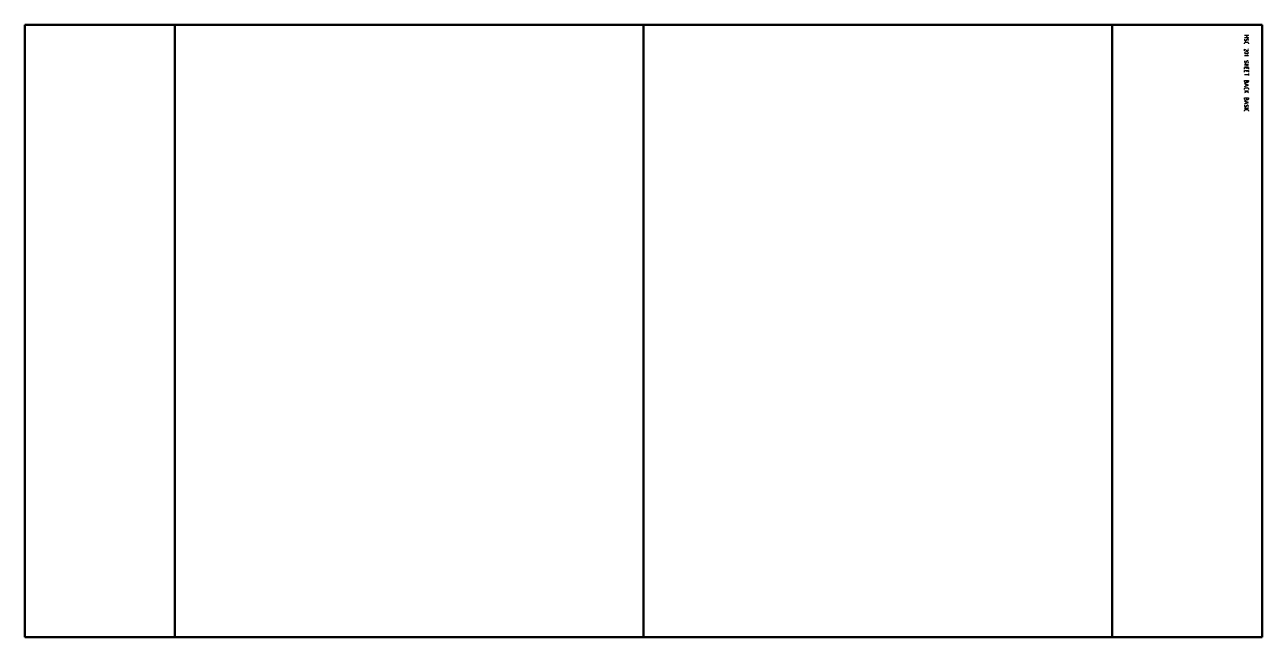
# Model space of a CAD drawing. Header units: millimetres. Extents: x 0 to 1980, y 0 to 980.
import ezdxf

# ---------------------------------------------------------------- set-up
doc = ezdxf.new("R2010")
doc.units = ezdxf.units.MM
for name, color, linetype, lineweight in [('IV_BEND', 250, 'Continuous', 50), ('IV_MARK_SURFACE', 2, 'Continuous', 25), ('IV_OUTER_PROFILE', 7, 'Continuous', 50)]:
    doc.layers.add(name, color=color, linetype=linetype, lineweight=lineweight)

msp = doc.modelspace()

# ---------------------------------------------------------------- linework, layer by layer
at = {"layer": 'IV_BEND'}
for p, q in [((240.3, 980), (240.3, 0)), ((990, 0), (990, 980)), ((1739.7, 0), (1739.7, 980))]:
    msp.add_line(p, q, dxfattribs=at)
at = {"layer": 'IV_MARK_SURFACE'}
for p, q in [((1951.8, 963.2), (1957.9, 963.2)), ((1957.9, 959.2), (1951.8, 959.2)), ((1951.8, 949.3), (1951.8, 950.7)), ((1953.2, 952.1), (1956.5, 952.1)), ((1957.9, 963.2), (1954.5, 961.2)), ((1954.5, 961.2), (1957.9, 959.2)), ((1954.5, 954.8), (1955.5, 956.5)), ((1957.9, 950.7), (1957.9, 949.3)), ((1951.8, 938.5), (1951.8, 941.2)), ((1951.8, 941.2), (1955.5, 938.8)), ((1956.5, 931.7), (1957.9, 930.4)), ((1957.9, 930.4), (1951.8, 930.4)), ((1951.8, 917.1), (1955.2, 917.1)), ((1955.2, 913.8), (1951.8, 913.8)), ((1951.8, 909), (1951.8, 911.7)), ((1951.8, 911.7), (1955.2, 911.7)), ((1954.5, 919.9), (1955.5, 921.6)), ((1955.2, 917.1), (1955.2, 913.8)), ((1955.2, 917.1), (1957.9, 917.1)), ((1957.9, 913.8), (1955.2, 913.8)), ((1955.2, 911.7), (1957.9, 911.7)), ((1955.2, 911.7), (1955.2, 909.7)), ((1957.9, 911.7), (1957.9, 909)), ((1951.8, 904.3), (1951.8, 907)), ((1951.8, 907), (1955.2, 907)), ((1951.8, 900.5), (1957.9, 900.5)), ((1955.2, 907), (1957.9, 907)), ((1955.2, 907), (1955.2, 904.9)), ((1957.9, 907), (1957.9, 904.3)), ((1957.9, 902.2), (1957.9, 900.5)), ((1957.9, 900.5), (1957.9, 898.8)), ((1951.8, 890.7), (1955.2, 890.7)), ((1951.8, 889), (1951.8, 890.7)), ((1957.9, 883.3), (1951.8, 885.3)), ((1951.8, 881.2), (1957.9, 883.3)), ((1951.8, 876.5), (1951.8, 877.8)), ((1951.8, 874.4), (1954.5, 874.4)), ((1955.5, 873.4), (1951.8, 871.1)), ((1953.2, 879.2), (1956.5, 879.2)), ((1953.5, 884.6), (1953.5, 881.9)), ((1954.5, 874.4), (1957.9, 874.4)), ((1955.5, 873.4), (1954.5, 874.4)), ((1955.2, 890.7), (1957.9, 890.7)), ((1955.2, 889), (1955.2, 890.7)), ((1957.9, 871.1), (1955.5, 873.4)), ((1957.9, 890.7), (1957.9, 889)), ((1957.9, 877.8), (1957.9, 876.5)), ((1951.8, 861.2), (1951.8, 862.9)), ((1951.8, 862.9), (1955.2, 862.9)), ((1957.9, 855.5), (1951.8, 857.5)), ((1951.8, 853.4), (1957.9, 855.5)), ((1953.5, 856.8), (1953.5, 854.1)), ((1955.2, 862.9), (1957.9, 862.9)), ((1955.2, 861.2), (1955.2, 862.9)), ((1957.9, 862.9), (1957.9, 861.2)), ((1951.8, 846.3), (1957.9, 846.3)), ((1951.8, 841.6), (1951.8, 842.9)), ((1953.2, 844.3), (1956.5, 844.3)), ((1954.5, 849), (1955.5, 850.7)), ((1957.9, 842.9), (1957.9, 841.6))]:
    msp.add_line(p, q, dxfattribs=at)
for centre, radius, start, end in [((1954, 955.9), 2.28, 146.4174, 190.9627), ((1953.3, 955.5), 1.46, 182.3685, 329.559), ((1953.2, 950.7), 1.36, 90, 180), ((1956.7, 955.8), 1.35, 49.6263, 149.2984), ((1956.5, 950.7), 1.36, 0, 90), ((1955, 955.4), 2.86, 331.7153, 28.2847), ((1952.9, 935.1), 1.1, 113.0373, 246.9627), ((1954.8, 927.9), 8.54, 73.8661, 106.1339), ((1954.8, 942.3), 8.54, 253.8661, 286.1339), ((1956.6, 940.3), 1.84, 233.6911, 278.2364), ((1956.5, 939.9), 1.41, 286.4047, 73.5953), ((1956.8, 935.1), 1.1, 292.4119, 67.5881), ((1954, 921), 2.28, 146.4174, 190.9627), ((1953.3, 920.6), 1.46, 182.3685, 329.559), ((1956.7, 920.9), 1.35, 49.6263, 149.2984), ((1955, 920.5), 2.86, 331.7153, 28.2847), ((1953.5, 889), 1.69, 180, 0), ((1953.2, 877.8), 1.36, 90, 180), ((1956.5, 889), 1.36, 180, 0), ((1956.5, 877.8), 1.36, 0, 90), ((1953.5, 861.2), 1.69, 180, 0), ((1956.5, 861.2), 1.36, 180, 0), ((1954, 850.1), 2.28, 146.4174, 190.9627), ((1953.3, 849.8), 1.46, 182.3685, 329.559), ((1953.2, 842.9), 1.36, 90, 180), ((1956.7, 850), 1.35, 49.6263, 149.2984), ((1956.5, 842.9), 1.36, 0, 90), ((1955, 849.7), 2.86, 331.7153, 28.2847)]:
    msp.add_arc(centre, radius, start, end, dxfattribs=at)
at = {"layer": 'IV_OUTER_PROFILE'}
for p, q in [((0, 980), (0, 0)), ((1980, 980), (0, 980)), ((1980, 980), (1980, 0)), ((0, 0), (1980, 0))]:
    msp.add_line(p, q, dxfattribs=at)

doc.saveas('drawing.dxf')
